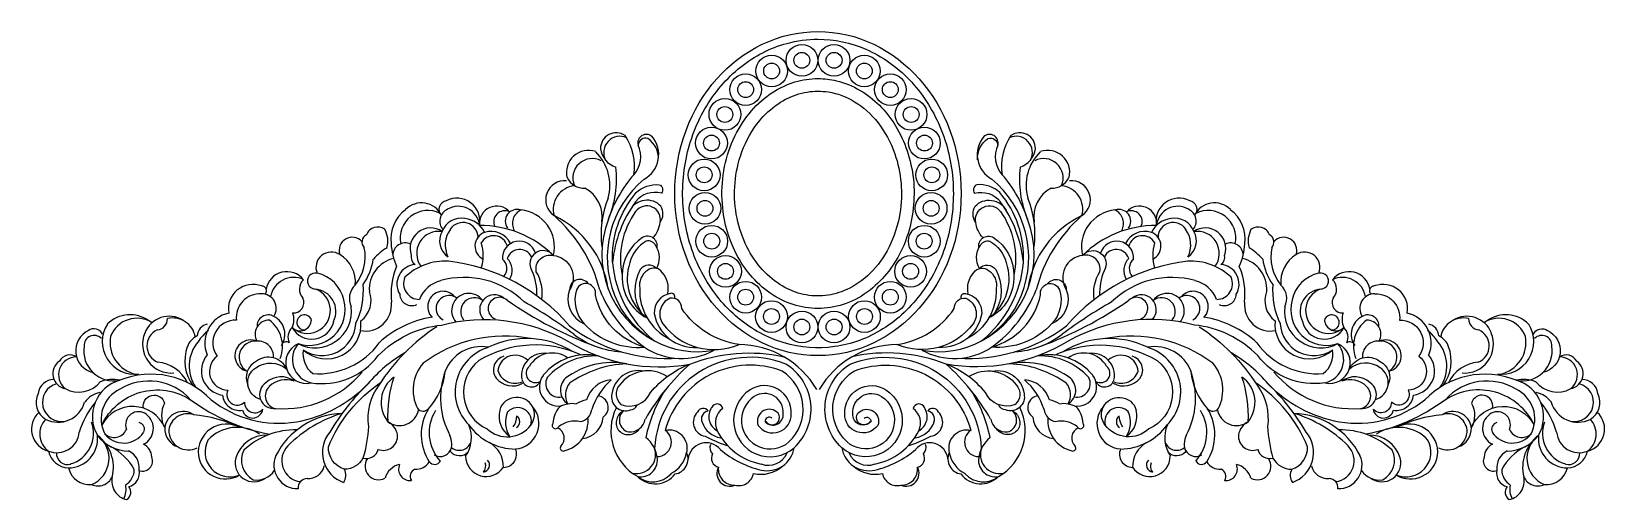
# Model space of a CAD drawing. Extents: x 30 to 1231, y 472 to 830.
import ezdxf

# ---------------------------------------------------------------- set-up
doc = ezdxf.new("R2010")
doc.units = 0
doc.header["$LTSCALE"] = 10
doc.header["$MEASUREMENT"] = 0
doc.layers.add('3', color=3, linetype='CONTINUOUS')
doc.layers.add('4', color=4, linetype='CONTINUOUS')

msp = doc.modelspace()

# ---------------------------------------------------------------- linework, layer by layer
at = {"layer": '3'}
for points in [[(508.6, 731.7, 0.270978), (500.7, 747.8, 0.506032), (493.2, 742.8)], [(752.4, 731.7, -0.270978), (760.3, 747.8, -0.506032), (767.9, 742.8)], [(473.6, 653.2, -0.189957), (491.7, 706.5, -0.209976), (509.3, 712.6, -0.489563), (511, 706, 0.304727), (491.2, 699.6, 0.304727)], [(787.4, 653.2, 0.189957), (769.4, 706.5, 0.209976), (751.8, 712.6, 0.489563), (750, 706, -0.304727), (769.8, 699.6, -0.304727)], [(510, 683.8, 0.298169), (510.6, 696.1, 0.512795), (487, 693)], [(751, 683.8, -0.298169), (750.4, 696.1, -0.512795), (774.1, 693)], [(504.5, 672, 0.164816), (510, 683.8, 0.806973), (491.3, 692.1, 0.210394), (481, 643.2)], [(756.5, 672, -0.164816), (751, 683.8, -0.806973), (769.8, 692.1, -0.210394), (780, 643.2)], [(507.6, 664.2, 0.65694), (496.6, 672.2, 0.257326), (481, 643.2, 0.29727), (500.1, 610.7)], [(753.4, 664.2, -0.65694), (764.4, 672.2, -0.257326), (780, 643.2, -0.29727), (761, 610.7)], [(428.5, 658.5, 0.943176), (412.1, 646.7, -0.09761), (415.7, 627.8)], [(507.3, 648.5, 0.277075), (506.7, 665.8, 0.364101), (499.2, 669.5, 0.195324), (486.9, 653, 0.329951), (500.1, 610.7)], [(753.7, 648.5, -0.277075), (754.3, 665.8, -0.364101), (761.8, 669.5, -0.195324), (774.1, 653, -0.329951), (761, 610.7)], [(832.5, 658.5, -0.943176), (848.9, 646.7, 0.09761), (845.4, 627.8)], [(419.6, 624.8, 0.179039), (415.4, 646, -0.549424), (428.5, 658.5, -0.555304), (440.9, 632.3)], [(507.3, 648.5, 0.490986), (494.8, 647.7, 0.269925), (495.4, 614.8, 0.269925)], [(515.8, 629.4, 0.239174), (511.6, 645.5, 0.441948), (500.3, 647.1, 0.297436), (494.4, 633.2, 0.293843), (516.9, 594.8)], [(745.2, 629.4, -0.239174), (749.5, 645.5, -0.441948), (760.7, 647.1, -0.297436), (766.6, 633.2, -0.293843), (744.1, 594.8)], [(753.7, 648.5, -0.490986), (766.2, 647.7, -0.269925), (765.6, 614.8, -0.269925)], [(841.4, 624.8, -0.179039), (845.7, 646, 0.549424), (832.5, 658.5, 0.555304), (820.1, 632.3)], [(455.2, 636.7, 0.744315), (440.9, 632.3, 0.400436), (452.1, 606.1, 0.400436)], [(805.9, 636.7, -0.744315), (820.1, 632.3, -0.400436), (808.9, 606.1, -0.400436)], [(205.5, 629.1, 0.468349), (186.5, 609, 0.62992), (171.7, 581.4, 0.714491), (179.9, 555.5, 0.834895), (192.7, 546.4, 0.710629), (206.7, 541.1, 0.710629)], [(520.9, 625.7, 0.692049), (517.8, 629.4, 0.375548), (505.5, 614.2, 0.385673), (538.4, 588.2)], [(740.2, 625.7, -0.692049), (743.2, 629.4, -0.375548), (755.5, 614.2, -0.385673), (722.6, 588.2)], [(1055.6, 629.1, -0.468349), (1074.5, 609, -0.62992), (1089.3, 581.4, -0.714491), (1081.1, 555.5, -0.834895), (1068.3, 546.4, -0.710629), (1054.3, 541.1, -0.710629)], [(339.5, 604, 0.106304), (295.2, 559.3, 0.196744), (287.3, 527.7, -0.057273), (283.1, 503.5, -0.270772), (268.9, 495, -0.334274), (256.7, 512.3, -0.145415), (296.6, 561.4)], [(921.5, 604, -0.106304), (965.8, 559.3, -0.196744), (973.7, 527.7, 0.057273), (977.9, 503.5, 0.270772), (992.2, 495, 0.334274), (1004.3, 512.3, 0.145415), (964.4, 561.4)], [(450, 582.3, 0.248022), (371.5, 578.1, 0.563276), (378, 525.9, 0.443628), (411.2, 528.7, 0.659477), (399.8, 549.8, 0.339438), (387.5, 540.2)], [(811, 582.3, -0.248022), (889.5, 578.1, -0.563276), (883.1, 525.9, -0.443628), (849.8, 528.7, -0.659477), (861.2, 549.8, -0.339438), (873.5, 540.2)], [(204.9, 548.4, -0.644872), (201.3, 572.7, -0.344597), (224.9, 571.6, 0.475934), (201.8, 577.7, 0.412307), (195.3, 559.4)], [(590.7, 531.5, 1.184654), (598.9, 539, 0.754092), (584.8, 528.6, 0.7484), (610, 537.5, 0.612525), (578.6, 555.7, 1.06957), (612.3, 511.5, 0.496736), (606, 575.4, 0.515736), (505.8, 511)], [(670.3, 531.5, -1.184654), (662.1, 539, -0.754092), (676.2, 528.6, -0.7484), (651, 537.5, -0.612525), (682.4, 555.7, -1.06957), (648.7, 511.5, -0.496736), (655.1, 575.4, -0.515736), (755.2, 511)], [(1056.1, 548.4, 0.644872), (1059.7, 572.7, 0.344597), (1036.2, 571.6, -0.475934), (1059.3, 577.7, -0.412307), (1065.7, 559.4)], [(497.5, 570.1, 0.434618), (473.2, 552.8, 0.599101), (487.3, 540.4, 0.27061), (492.4, 544, 0.27061)], [(515.4, 565.9, 0.397158), (479, 559.4, 0.414629), (480.1, 544.5, 0.39242), (502.7, 553.7, -0.129794), (532.6, 575.4)], [(595.2, 534.2, 0.666869), (590.2, 531.4, 0.718424), (604, 537.5, 0.620081), (581.9, 550.7, 1.066468), (608.3, 515.9, 0.491365), (603.2, 570, 0.448147), (513.9, 524.7, 0.448147)], [(665.8, 534.2, -0.666869), (670.8, 531.4, -0.718424), (657.1, 537.5, -0.620081), (679.1, 550.7, -1.066468), (652.7, 515.9, -0.491365), (657.8, 570, -0.448147), (747.1, 524.7, -0.448147)], [(745.7, 565.9, -0.397158), (782, 559.4, -0.414629), (781, 544.5, -0.39242), (758.3, 553.7, 0.129794), (728.4, 575.4)], [(763.5, 570.1, -0.434618), (787.8, 552.8, -0.599101), (773.7, 540.4, -0.27061), (768.6, 544, -0.27061)], [(115.5, 541.8, -0.985451), (131.6, 545.4, 0.255446), (131.7, 526.9, 0.632748), (83.7, 528.8, -0.453561), (151.5, 548.2, 0.113237), (211.9, 521.8, 0.113237)], [(1145.5, 541.8, 0.985451), (1129.5, 545.4, -0.255446), (1129.3, 526.9, -0.632748), (1177.4, 528.8, 0.453561), (1109.6, 548.2, -0.113237), (1049.1, 521.8, -0.113237)], [(482.2, 539.8, 0.444107), (477.9, 525.2, 0.504299), (494.1, 526, 0.671417)], [(778.8, 539.8, -0.444107), (783.1, 525.2, -0.504299), (766.9, 526, -0.671417)]]:
    msp.add_lwpolyline(points, format="xyb", dxfattribs=at)
for points in [[(498, 588.4, -0.280328), (460.6, 628.3, 0.893385), (446.2, 632.3, 0.272739), (452.1, 606.1, 0.230638)], [(763, 588.4, 0.280328), (800.4, 628.3, -0.893385), (814.8, 632.3, -0.272739), (808.9, 606.1, -0.230638)]]:
    msp.add_lwpolyline(points, format="xyb", close=True, dxfattribs=at)
for centre, radius in [((618.2, 807.7), 12.1), ((642.8, 807.7), 12.1), ((595.1, 799.5), 12.1), ((595.1, 799.5), 6.05), ((618.2, 807.7), 6.05), ((642.8, 807.7), 6.05), ((665.9, 799.5), 12.1), ((665.9, 799.5), 6.05), ((575.3, 785.3), 12.1), ((685.7, 785.3), 12.1), ((575.3, 785.3), 6.05), ((685.7, 785.3), 6.05), ((559.4, 766.3), 12.1), ((559.4, 766.3), 6.05), ((701.6, 766.3), 12.1), ((701.6, 766.3), 6.05), ((549.2, 744.4), 12.1), ((549.2, 744.4), 6.05), ((711.8, 744.4), 12.1), ((711.8, 744.4), 6.05), ((543.6, 720.1), 12.1), ((543.6, 720.1), 6.05), ((717.4, 720.1), 12.1), ((717.4, 720.1), 6.05), ((544.2, 694.5), 12.1), ((544.2, 694.5), 6.05), ((716.9, 694.5), 12.1), ((716.9, 694.5), 6.05), ((549.4, 669.4), 12.1), ((549.4, 669.4), 6.05), ((711.6, 669.4), 12.1), ((711.6, 669.4), 6.05), ((559.9, 646.3), 12.1), ((559.9, 646.3), 6.05), ((701.2, 646.3), 12.1), ((701.2, 646.3), 6.05), ((575.3, 626.6), 12.1), ((685.7, 626.6), 12.1), ((575.3, 626.6), 6.05), ((685.7, 626.6), 6.05), ((595, 611.8), 12.1), ((595, 611.8), 6.05), ((618.2, 603.8), 12.1), ((642.8, 603.8), 12.1), ((666, 611.8), 12.1), ((666, 611.8), 6.05), ((618.2, 603.8), 6.05), ((642.8, 603.8), 6.05)]:
    msp.add_circle(centre, radius, dxfattribs=at)
for centre, radius, start, end in [((479.3, 737.2), 12.4, 65.4619, 207.9496), ((449.3, 726.8), 41.1, 350.5846, 34.4975), ((811.7, 726.8), 41.1, 145.5025, 189.4154), ((781.8, 737.2), 12.4, 332.0504, 114.5381), ((435.6, 712.1), 36, 344.0989, 45.6207), ((825.4, 712.1), 36, 134.3793, 195.9011), ((458.2, 717.7), 14.9, 62.7247, 202.9756), ((397.8, 716.8), 78.9, 337.1089, 6.6813), ((863.2, 716.8), 78.9, 173.3187, 202.8911), ((802.8, 717.7), 14.9, 337.0244, 117.2753), ((446.5, 693.8), 18.1, 96.4238, 195.5847), ((440.7, 687.9), 25.1, 350.9479, 61.7685), ((547, 657), 77.4, 129.4165, 201.8759), ((564.8, 654.9), 99.4, 138.9968, 161.7059), ((714, 657), 77.4, 338.1241, 50.5835), ((696.2, 654.9), 99.4, 18.2941, 41.0032), ((820.3, 687.9), 25.1, 118.2315, 189.0521), ((814.6, 693.8), 18.1, 344.4153, 83.5762), ((541.7, 674.3), 76.8, 158.6295, 186.944), ((567.7, 644), 94.5, 143.969, 174.3736), ((693.3, 644), 94.5, 5.6264, 36.031), ((719.3, 674.3), 76.8, 353.056, 21.3705), ((332.6, 671.8), 21.1, 63.3482, 191.9994), ((351.7, 684.7), 9.96, 114.2405, 221.0584), ((358, 671.7), 15.3, 78.7906, 160.6493), ((355.9, 679.8), 16.3, 5.9303, 120.606), ((359, 668), 18.8, 25.6152, 83.817), ((391.3, 684.3), 8.33, 63.0087, 207.3226), ((400.7, 684.7), 8.96, 71.6317, 216.3743), ((408.5, 683), 11.3, 116.0638, 208.419), ((400.9, 665), 28.4, 346.7456, 84.5889), ((397.3, 622.3), 73.8, 8.3771, 64.559), ((540, 659.4), 74.5, 158.964, 242.4735), ((721, 659.4), 74.5, 297.5265, 21.036), ((863.7, 622.3), 73.8, 115.441, 171.6229), ((860.1, 665), 28.4, 95.4111, 193.2544), ((860.3, 684.7), 8.96, 323.6257, 108.3683), ((852.5, 683), 11.3, 331.581, 63.9362), ((869.7, 684.3), 8.33, 332.6774, 116.9913), ((902.1, 668), 18.8, 96.183, 154.3848), ((905.2, 679.8), 16.3, 59.394, 174.0697), ((903, 671.7), 15.3, 19.3507, 101.2094), ((909.3, 684.7), 9.96, 318.9416, 65.7595), ((928.4, 671.8), 21.1, 348.0006, 116.6518), ((288.6, 668.7), 6.27, 116.406, 223.843), ((334.7, 663.9), 15.6, 55.3575, 199.2852), ((340.9, 660.1), 16.8, 80.9065, 216.7235), ((356.2, 669.5), 14.6, 150.1392, 235.3345), ((366.2, 666.5), 20.3, 143.5958, 206.3092), ((359.4, 672.1), 11.6, 1.801, 145.8785), ((379.7, 665.7), 11.1, 110.2579, 243.3095), ((372.8, 602.5), 78.9, 45.1566, 90.5554), ((382.9, 662.8), 10.8, 15.1202, 150.9479), ((380.9, 660.6), 16.3, 25.1426, 107.974), ((888.2, 602.5), 78.9, 89.4446, 134.8434), ((880.1, 660.6), 16.3, 72.026, 154.8574), ((878.2, 662.8), 10.8, 29.0521, 164.8798), ((881.3, 665.7), 11.1, 296.6905, 69.7421), ((901.7, 672.1), 11.6, 34.1215, 178.199), ((894.8, 666.5), 20.3, 333.6908, 36.4042), ((904.8, 669.5), 14.6, 304.6655, 29.8608), ((926.3, 663.9), 15.6, 340.7148, 124.6425), ((920.1, 660.1), 16.8, 323.2765, 99.0935), ((972.4, 668.7), 6.27, 316.157, 63.594), ((250.3, 657.5), 34.5, 321.1362, 11.5832), ((327.5, 622.5), 49.3, 121.8917, 137.6624), ((315.4, 658.6), 9.52, 64.6856, 179.8801), ((342.3, 658.4), 32.6, 342.8328, 17.1672), ((402.4, 656.5), 12.9, 17.3165, 183.6846), ((402.8, 653), 10.1, 26.62, 161.0005), ((858.6, 656.5), 12.9, 356.3154, 162.6835), ((858.2, 653), 10.1, 18.9995, 153.38), ((918.7, 658.4), 32.6, 162.8328, 197.1672), ((945.6, 658.6), 9.52, 0.1199, 115.3144), ((933.6, 622.5), 49.3, 42.3376, 58.1083), ((1010.8, 657.5), 34.5, 168.4168, 218.8638), ((252.6, 638.1), 24.7, 354.5814, 58.5951), ((247.2, 661.9), 44.2, 324.4416, 351.9156), ((311.8, 632.8), 23.9, 102.5868, 184.1802), ((324, 636.6), 15, 94.1641, 211.3565), ((346.1, 609.2), 45, 87.2388, 133.5889), ((326.6, 657.2), 6.76, 167.146, 236.8133), ((330.5, 509.6), 145.7, 40.7716, 82.9642), ((383.6, 648.5), 9.34, 318.6836, 50.2887), ((383.8, 647), 13.2, 328.7841, 44.393), ((559, 660.3), 85.7, 184.7418, 231.4279), ((702, 660.3), 85.7, 308.5721, 355.2582), ((930.6, 509.6), 145.7, 97.0358, 139.2284), ((877.2, 647), 13.2, 135.607, 211.2159), ((877.5, 648.5), 9.34, 129.7113, 221.3164), ((914.9, 609.2), 45, 46.4111, 92.7612), ((934.4, 657.2), 6.76, 303.1867, 12.854), ((937, 636.6), 15, 328.6435, 85.8359), ((949.3, 632.8), 23.9, 355.8198, 77.4132), ((1013.8, 661.9), 44.2, 188.0844, 215.5584), ((1008.5, 638.1), 24.7, 121.4049, 185.4186), ((230.1, 623.9), 17.8, 64.6059, 170.173), ((244.4, 632.7), 9.87, 132.7913, 223.7043), ((242.5, 618.9), 26.6, 12.2309, 77.827), ((326.1, 636.9), 12, 155.908, 270.5022), ((348.2, 616.2), 23.7, 104.1423, 158.4957), ((360.3, 575.9), 65.8, 45.6714, 105.7343), ((900.7, 575.9), 65.8, 74.2657, 134.3286), ((912.8, 616.2), 23.7, 21.5043, 75.8577), ((935, 636.9), 12, 269.4978, 24.092), ((1018.5, 618.9), 26.6, 102.173, 167.7691), ((1031, 623.9), 17.8, 9.827, 115.3941), ((1016.6, 632.7), 9.87, 316.2957, 47.2087), ((205.9, 618.1), 11, 325.9959, 92.0859), ((205.7, 631.4), 3.72, 316.4354, 88.0523), ((230.1, 622.4), 7.88, 264.9008, 25.6546), ((242.2, 617), 27.3, 251.7397, 16.0244), ((245.3, 615.7), 17.1, 333.6228, 86.5647), ((287, 625.5), 14.3, 133.6304, 205.4739), ((228.9, 631), 54.5, 333.1252, 5.5141), ((269.7, 624.1), 19.6, 307.0651, 20.7223), ((320.3, 629.3), 9.18, 183.2371, 294.8865), ((344.2, 619.4), 11.7, 39.2337, 224.5805), ((348.8, 618), 9.85, 51.9926, 243.0481), ((363.9, 616.4), 13.1, 35.2301, 221.7218), ((368.1, 615.8), 10.4, 51.6167, 218.5389), ((383.5, 617.1), 11.3, 50.9444, 221.6319), ((387.3, 617.9), 8.61, 47.5271, 247.4779), ((722.7, 652.7), 67.8, 259.0487, 338.7551), ((873.7, 617.9), 8.61, 292.5221, 132.4729), ((877.5, 617.1), 11.3, 318.3681, 129.0556), ((897.1, 616.4), 13.1, 318.2782, 144.7699), ((892.9, 615.8), 10.4, 321.4611, 128.3833), ((912.2, 618), 9.85, 296.9519, 128.0074), ((916.8, 619.4), 11.7, 315.4195, 140.7663), ((940.7, 629.3), 9.18, 245.1135, 356.7629), ((991.3, 624.1), 19.6, 159.2777, 232.9349), ((1032.1, 631), 54.5, 174.4859, 206.8748), ((974.1, 625.5), 14.3, 334.5261, 46.3696), ((1018.8, 617), 27.3, 163.9756, 288.2603), ((1015.7, 615.7), 17.1, 93.4353, 206.3772), ((1030.9, 622.4), 7.88, 154.3454, 275.0992), ((1055.2, 618.1), 11, 87.9141, 214.0041), ((1055.3, 631.4), 3.72, 91.9477, 223.5646), ((210.8, 604.5), 8.54, 59.9907, 185.1614), ((215.9, 609.5), 14.5, 334.9229, 20.6674), ((238.4, 607.3), 5.78, 21.5699, 270.1197), ((246.5, 615.7), 27.8, 242.4146, 7.5295), ((561, 863.5), 292.2, 234.956, 250.0206), ((235.4, 320.7), 347.2, 53.0681, 60.5216), ((700.1, 863.5), 292.2, 289.9794, 305.044), ((1025.6, 320.7), 347.2, 119.4784, 126.9319), ((1014.5, 615.7), 27.8, 172.4705, 297.5854), ((1022.7, 607.3), 5.78, 269.8803, 158.4301), ((1045.1, 609.5), 14.5, 159.3326, 205.0771), ((1050.3, 604.5), 8.54, 354.8386, 120.0093), ((109.2, 592.7), 25.1, 147.8521, 276.1), ((110.5, 589.1), 21.4, 57.1664, 159.7128), ((131.5, 589.3), 13.4, 114.1369, 247.7746), ((125.4, 610), 8.43, 274.0836, 1.5836), ((211.5, 598.3), 10.8, 88.8832, 209.8504), ((196.7, 589), 25, 338.4052, 53.0891), ((208.4, 598.3), 15.1, 325.1742, 63.891), ((235.8, 596), 10, 133.0348, 205.9615), ((235.1, 609.5), 8.66, 225.3895, 359.3299), ((244, 611.6), 17.1, 208.8562, 348.265), ((255.4, 605.6), 26.2, 226.9729, 6.3063), ((251.9, 607.7), 25.7, 235.9111, 356.8911), ((347.8, 535), 77.2, 98.9105, 132.7162), ((516, 705.4), 125.7, 233.2448, 273.7171), ((745.1, 705.4), 125.7, 266.2829, 306.7552), ((913.2, 535), 77.2, 47.2838, 81.0895), ((1005.6, 605.6), 26.2, 173.6937, 313.0271), ((1009.1, 607.7), 25.7, 183.1089, 304.0889), ((1017.1, 611.6), 17.1, 191.735, 331.1438), ((1025.9, 609.5), 8.66, 180.6701, 314.6105), ((1025.2, 596), 10, 334.0385, 46.9652), ((1052.7, 598.3), 15.1, 116.109, 214.8258), ((1064.3, 589), 25, 126.9109, 201.5948), ((1049.5, 598.3), 10.8, 330.1496, 91.1168), ((1135.7, 610), 8.43, 178.4164, 265.9164), ((1129.6, 589.3), 13.4, 292.2254, 65.8631), ((1150.5, 589.1), 21.4, 20.2872, 122.8336), ((1151.9, 592.7), 25.1, 263.9, 32.1479), ((92.9, 585.6), 23, 171.107, 281.246), ((77.8, 589.8), 7.6, 42.3926, 184.8236), ((114.9, 592), 24.9, 169.3514, 257.9605), ((136.8, 590.6), 22, 157.2127, 275.0812), ((179.3, 577.9), 32.2, 160.3008, 215.7732), ((162.2, 584.3), 13.9, 114.5821, 161.3859), ((197.4, 581.8), 12.1, 66.6493, 257.6838), ((200.8, 580.7), 12.3, 83.6785, 240.6547), ((203.1, 581.3), 11.7, 354.4872, 94.6831), ((224.5, 588.6), 3.87, 52.3497, 162.9639), ((239.9, 576.5), 15.8, 113.3854, 282.7698), ((247.5, 579), 18.3, 138.9799, 257.1753), ((249.1, 625.5), 57.5, 265.6241, 323.8821), ((391.1, 493.9), 103, 78.8029, 127.0247), ((373.3, 559.3), 29.5, 79.4035, 158.8929), ((408, 527.7), 67.3, 58.8645, 115.7861), ((483.4, 649.6), 64.7, 232.5059, 267.1843), ((853, 527.7), 67.3, 64.2139, 121.1355), ((869.9, 493.9), 103, 52.9753, 101.1971), ((887.8, 559.3), 29.5, 21.1071, 100.5965), ((1012, 625.5), 57.5, 216.1179, 274.3759), ((1021.1, 576.5), 15.8, 257.2302, 66.6146), ((1036.5, 588.6), 3.87, 17.0361, 127.6503), ((1057.9, 581.3), 11.7, 85.3169, 185.5128), ((1063.7, 581.8), 12.1, 282.3162, 113.3507), ((1060.2, 580.7), 12.3, 299.3453, 96.3215), ((1098.8, 584.3), 13.9, 18.6141, 65.4179), ((1081.7, 577.9), 32.2, 324.2268, 19.6992), ((1124.2, 590.6), 22, 264.9188, 22.7873), ((1146.1, 592), 24.9, 282.0395, 10.6486), ((1168.1, 585.6), 23, 258.754, 8.893), ((1183.2, 589.8), 7.6, 355.1764, 137.6074), ((64.3, 567.3), 13.6, 89.4941, 231.2847), ((124.1, 549), 27.9, 25.9542, 85.416), ((256, 583.2), 18.7, 169.992, 232.943), ((389.2, 554.1), 35.7, 107.0986, 224.8016), ((393.5, 571), 10.8, 104.7152, 215.2814), ((399.3, 569.1), 13.2, 116.1165, 175.8368), ((399.4, 567.9), 14.3, 48.029, 114.469), ((421.1, 566.8), 16.9, 81.7784, 190.1958), ((427.7, 563.6), 20.3, 54.0616, 149.8211), ((454.1, 539.1), 43.5, 78.5443, 140.2929), ((460.8, 532), 49.7, 87.7549, 138.2933), ((473.6, 516.7), 59.9, 79.581, 126.8251), ((787.4, 516.7), 59.9, 53.1749, 100.419), ((806.9, 539.1), 43.5, 39.7071, 101.4557), ((800.2, 532), 49.7, 41.7067, 92.2451), ((833.3, 563.6), 20.3, 30.1789, 125.9384), ((839.9, 566.8), 16.9, 349.8042, 98.2216), ((861.6, 567.9), 14.3, 65.531, 131.971), ((861.7, 569.1), 13.2, 4.1632, 63.8835), ((867.6, 571), 10.8, 324.7186, 75.2848), ((871.8, 554.1), 35.7, 315.1984, 72.9014), ((1005, 583.2), 18.7, 307.057, 10.008), ((1136.9, 549), 27.9, 94.584, 154.0458), ((1196.7, 567.3), 13.6, 308.7153, 90.5059), ((220.7, 548.6), 17.1, 54.4296, 132.1674), ((320.6, 546.2), 23.7, 125.3501, 218.8678), ((392.7, 536.2), 90.8, 161.1325, 183.0854), ((352.8, 555.6), 31.4, 139.1836, 206.4035), ((298, 574), 48, 317.024, 355.1428), ((402.4, 549.5), 60.1, 160.1421, 208.3392), ((397.3, 574.8), 16.1, 218.5664, 299.108), ((399.1, 574.4), 13.6, 198.5641, 294.1375), ((414.8, 568.4), 7.14, 130.087, 300.5812), ((432.6, 558.1), 14.8, 143.9376, 276.9703), ((432.9, 560.4), 10.3, 152.8791, 281.0542), ((446.2, 555.5), 12.4, 132.7463, 237.5974), ((487.6, 494.9), 80.8, 92.2362, 125.4258), ((647.8, 447.7), 172, 132.0333, 150.1022), ((613.2, 447.7), 172, 29.8978, 47.9667), ((773.4, 494.9), 80.8, 54.5742, 87.7638), ((814.9, 555.5), 12.4, 302.4026, 47.2537), ((828.1, 560.4), 10.3, 258.9458, 27.1209), ((828.4, 558.1), 14.8, 263.0297, 36.0624), ((846.3, 568.4), 7.14, 239.4188, 49.913), ((863.8, 574.8), 16.1, 240.892, 321.4336), ((862, 574.4), 13.6, 245.8625, 341.4359), ((858.7, 549.5), 60.1, 331.6608, 19.8579), ((963.1, 574), 48, 184.8572, 222.976), ((908.2, 555.6), 31.4, 333.5965, 40.8164), ((868.3, 536.2), 90.8, 356.9146, 18.8675), ((940.5, 546.2), 23.7, 321.1322, 54.6499), ((1040.4, 548.6), 17.1, 47.8326, 125.5704), ((53.1, 546.2), 14.7, 105.2468, 281.2368), ((66.1, 575.1), 21.1, 240.9015, 321.696), ((86.7, 534.1), 20.2, 102.8412, 142.5766), ((91.7, 539), 24.7, 76.7159, 111.6732), ((108.3, 533.6), 25.1, 115.8252, 207.2701), ((119.6, 519.8), 42.7, 41.669, 121.3701), ((215, 552.2), 10.8, 122.9569, 277.3338), ((218.4, 551.1), 9.89, 133.2516, 258.355), ((224.5, 544.7), 18.8, 71.1151, 133.3904), ((402.8, 439.2), 167.6, 133.7732, 149.8561), ((411.7, 565.4), 7.42, 192.8537, 334.3087), ((451.9, 551.9), 14.2, 141.6146, 209.0601), ((474.5, 541.9), 21.6, 94.9102, 163.3209), ((505.7, 525.5), 50.2, 131.1017, 162.4882), ((602.4, 498.4), 105.4, 147.0291, 168.5722), ((658.6, 498.4), 105.4, 11.4278, 32.9709), ((786.5, 541.9), 21.6, 16.6791, 85.0898), ((755.3, 525.5), 50.2, 17.5118, 48.8983), ((809.1, 551.9), 14.2, 330.9399, 38.3854), ((849.3, 565.4), 7.42, 205.6913, 347.1463), ((858.3, 439.2), 167.6, 30.1439, 46.2268), ((1036.5, 544.7), 18.8, 46.6096, 108.8849), ((1046, 552.2), 10.8, 262.6662, 57.0431), ((1042.6, 551.1), 9.89, 281.645, 46.7484), ((1141.4, 519.8), 42.7, 58.6299, 138.331), ((1169.3, 539), 24.7, 68.3268, 103.2841), ((1152.7, 533.6), 25.1, 332.7299, 64.1748), ((1195, 575.1), 21.1, 218.304, 299.0985), ((1174.4, 534.1), 20.2, 37.4234, 77.1588), ((1207.9, 546.2), 14.7, 258.7632, 74.7532), ((50.3, 552.1), 21.1, 243.6302, 344.2517), ((131.3, 503.6), 67.7, 141.056, 163.0936), ((310.9, 543.3), 14.9, 233.4576, 350.0209), ((329.1, 544.8), 5.36, 216.3275, 318.6984), ((365.7, 521.5), 38.1, 148.8082, 212.9724), ((401.2, 531.7), 10.5, 343.4989, 136.4483), ((442.7, 526.1), 19.1, 80.1373, 119.4082), ((459.4, 522.1), 26.5, 102.076, 120.386), ((447.1, 542.1), 10.8, 280.622, 352.1144), ((461.5, 542.3), 8.9, 304.4426, 83.6174), ((542.8, 536.8), 4.73, 36.0479, 154.8218), ((559.4, 535.3), 12.3, 145.4893, 241.434), ((553.5, 540.5), 4.48, 12.6211, 157.0004), ((565.2, 530.6), 13.1, 124.2762, 207.624), ((707.6, 540.5), 4.48, 22.9996, 167.3789), ((695.8, 530.6), 13.1, 332.376, 55.7238), ((701.6, 535.3), 12.3, 298.566, 34.5107), ((718.2, 536.8), 4.73, 25.1782, 143.9521), ((799.5, 542.3), 8.9, 96.3826, 235.5574), ((813.9, 542.1), 10.8, 187.8856, 259.378), ((801.6, 522.1), 26.5, 59.614, 77.924), ((818.3, 526.1), 19.1, 60.5918, 99.8627), ((859.9, 531.7), 10.5, 43.5517, 196.5011), ((895.4, 521.5), 38.1, 327.0276, 31.1918), ((932, 544.8), 5.36, 221.3016, 323.6725), ((950.1, 543.3), 14.9, 189.9791, 306.5424), ((1129.7, 503.6), 67.7, 16.9064, 38.944), ((1210.7, 552.1), 21.1, 195.7483, 296.3698), ((52.4, 521.9), 16.1, 135.5241, 234.1737), ((52.7, 522.7), 24.7, 286.891, 19.9325), ((111.8, 529.1), 9.93, 52.0939, 200.9083), ((111.2, 525.7), 5.08, 331.4519, 78.1426), ((145.9, 524.9), 14.3, 56.1112, 172.0205), ((149.3, 522.8), 14.7, 72.3501, 170.9007), ((144.1, 432.4), 104.8, 64.5716, 84.6753), ((179, 507.9), 21.7, 62.3133, 185.9121), ((269.2, 478.9), 58.9, 92.0321, 153.1654), ((296.6, 441.7), 100.5, 107.0509, 134.765), ((295.6, 518.9), 14.1, 10.1918, 62.6324), ((365.4, 523), 31.8, 148.0267, 222.9391), ((341.1, 519.1), 24.8, 325.1608, 23.4066), ((400.1, 555.4), 44.9, 216.1028, 269.2798), ((406.2, 535.7), 19.2, 166.5238, 235.2216), ((411.7, 531), 19.8, 156.2978, 213.9106), ((384.9, 536.4), 15.8, 325.2746, 357.8208), ((397.3, 531.5), 5.51, 304.2182, 50.5715), ((444.7, 512.8), 19.1, 76.7697, 129.8534), ((488.2, 532.6), 9.38, 129.9461, 255.163), ((486.7, 535.6), 12.1, 265.6366, 349.4445), ((546.2, 531), 10.9, 134.5732, 260.1678), ((547.6, 533.5), 6.14, 99.4353, 203.2951), ((558.9, 536.7), 17.8, 198.4805, 261.6614), ((702.2, 536.7), 17.8, 278.3386, 341.5195), ((713.4, 533.5), 6.14, 336.7049, 80.5647), ((714.8, 531), 10.9, 279.8322, 45.4268), ((774.3, 535.6), 12.1, 190.5555, 274.3634), ((772.8, 532.6), 9.38, 284.837, 50.0539), ((816.3, 512.8), 19.1, 50.1466, 103.2303), ((863.8, 531.5), 5.51, 129.4285, 235.7818), ((876.1, 536.4), 15.8, 182.1792, 214.7254), ((860.9, 555.4), 44.9, 270.7202, 323.8972), ((854.8, 535.7), 19.2, 304.7784, 13.4762), ((849.3, 531), 19.8, 326.0894, 23.7022), ((920, 519.1), 24.8, 156.5934, 214.8392), ((895.6, 523), 31.8, 317.0609, 31.9733), ((965.4, 518.9), 14.1, 117.3676, 169.8082), ((991.8, 478.9), 58.9, 26.8346, 87.9679), ((964.4, 441.7), 100.5, 45.235, 72.9491), ((1116.9, 432.4), 104.8, 95.3247, 115.4284), ((1082, 507.9), 21.7, 354.0879, 117.6867), ((1115.2, 524.9), 14.3, 7.9795, 123.8888), ((1111.7, 522.8), 14.7, 9.0993, 107.6499), ((1149.2, 529.1), 9.93, 339.0917, 127.9061), ((1149.9, 525.7), 5.08, 101.8574, 208.5481), ((1208.3, 522.7), 24.7, 160.0675, 253.109), ((1208.6, 521.9), 16.1, 305.8263, 44.4759), ((49.4, 524.9), 17.2, 248.2071, 354.844), ((58.1, 518.5), 22.4, 270.4945, 6.3466), ((67.4, 503.4), 21.8, 293.1344, 53.7651), ((61.8, 496.4), 30.8, 346.304, 52.9119), ((93, 529.8), 10.4, 227.7035, 335.6523), ((100.4, 533.5), 18.4, 218.4385, 325.9623), ((150, 525), 15.2, 179.7649, 295.7874), ((181.6, 508.3), 19.1, 151.8625, 292.4724), ((187.2, 496.5), 30.6, 56.3149, 137.1788), ((209.2, 497), 24.1, 87.9939, 163.5549), ((231, 468.6), 56.5, 88.2569, 133.4228), ((298.7, 520.3), 10.8, 248.2137, 5.4704), ((335.9, 514.4), 15, 337.4415, 25.7949), ((356.6, 519), 9.45, 230.9062, 345.1458), ((485, 501.1), 23, 5.0484, 52.0465), ((507.6, 515.7), 11, 270.7493, 54.8655), ((516.9, 511.2), 13.8, 345.3095, 102.5463), ((589.8, 605.7), 96.8, 241.975, 252.6375), ((596, 545.6), 47.4, 206.4486, 259.2379), ((665, 545.6), 47.4, 280.7621, 333.5514), ((671.2, 605.7), 96.8, 287.3625, 298.025), ((744.1, 511.2), 13.8, 77.4537, 194.6905), ((753.4, 515.7), 11, 125.1345, 269.2507), ((776.1, 501.1), 23, 127.9535, 174.9516), ((904.4, 519), 9.45, 194.8542, 309.0938), ((925.1, 514.4), 15, 154.2051, 202.5585), ((962.3, 520.3), 10.8, 174.5296, 291.7863), ((1030, 468.6), 56.5, 46.5772, 91.7431), ((1051.8, 497), 24.1, 16.4451, 92.0061), ((1073.8, 496.5), 30.6, 42.8212, 123.6851), ((1079.4, 508.3), 19.1, 247.5276, 28.1375), ((1111, 525), 15.2, 244.2126, 0.2351), ((1160.6, 533.5), 18.4, 214.0377, 321.5615), ((1168, 529.8), 10.4, 204.3477, 312.2965), ((1199.3, 496.4), 30.8, 127.0881, 193.696), ((1193.6, 503.4), 21.8, 126.2349, 246.8656), ((1202.9, 518.5), 22.4, 173.6534, 269.5055), ((1211.6, 524.9), 17.2, 185.156, 291.7929), ((57.5, 507.1), 8.48, 176.3204, 286.8736), ((69.7, 472.9), 44.6, 29.5374, 61.7002), ((207.3, 502), 17, 153.211, 241.9204), ((237.2, 501.6), 16.1, 134.9808, 263.0859), ((285.6, 512.5), 9.34, 254.447, 346.6608), ((369.4, 497.2), 20.9, 358.0345, 61.1416), ((492, 506.2), 14.5, 257.4376, 24.2384), ((508.1, 511.8), 22.5, 296.821, 349.6285), ((554.3, 511.5), 6.3, 156.9686, 227.0074), ((603.5, 565.6), 73, 229.2973, 257.0548), ((592.6, 513.6), 15.5, 249.5569, 337.069), ((668.5, 513.6), 15.5, 202.931, 290.4431), ((657.5, 565.6), 73, 282.9452, 310.7027), ((706.7, 511.5), 6.3, 312.9926, 23.0314), ((752.9, 511.8), 22.5, 190.3715, 243.179), ((769, 506.2), 14.5, 155.7616, 282.5624), ((891.6, 497.2), 20.9, 118.8584, 181.9655), ((975.4, 512.5), 9.34, 193.3392, 285.553), ((1023.8, 501.6), 16.1, 276.9141, 45.0192), ((1053.7, 502), 17, 298.0796, 26.789), ((1191.3, 472.9), 44.6, 118.2998, 150.4626), ((1203.6, 507.1), 8.48, 253.1264, 3.6796), ((94.3, 495), 14.2, 302.4005, 359.7773), ((202.1, 502.7), 15.9, 260.0415, 326.8123), ((374.2, 498.3), 5.52, 278.6356, 42.9704), ((370, 497.4), 6.84, 318.2237, 22.8327), ((495, 502.2), 13, 260.3075, 4.0494), ((766, 502.2), 13, 175.9506, 279.6925), ((886.8, 498.3), 5.52, 137.0296, 261.3644), ((891.1, 497.4), 6.84, 157.1673, 221.7763), ((1058.9, 502.7), 15.9, 213.1877, 279.9585), ((1166.7, 495), 14.2, 180.2227, 237.5995), ((87.5, 479.7), 14.8, 331.03, 12.8792), ((504.4, 503.9), 18.5, 231.3707, 318.6263), ((756.7, 503.9), 18.5, 221.3737, 308.6293), ((1173.5, 479.7), 14.8, 167.1208, 208.97)]:
    msp.add_arc(centre, radius, start, end, dxfattribs=at)
for points, knots in [([(630.5, 823.8), (622.5, 823.8), (614.5, 822.7), (594.1, 817.2), (582.1, 811), (560.7, 794), (551.4, 783.1), (537, 758.2), (531.9, 744.1), (526.6, 714.7), (526.5, 699.5), (531.2, 670), (536, 655.8), (550, 630.5), (559, 619.4), (580.1, 601.8), (592.1, 595.4), (617.2, 587.9), (630.3, 587), (656.1, 590.6), (668.6, 595.2), (691.5, 609.4), (701.7, 619.1), (718.4, 642.1), (724.9, 655.4), (732.9, 683.9), (734.5, 699.1), (732.7, 729), (729.3, 743.7), (717.8, 770.6), (709.9, 782.8), (690.6, 802.9), (679.3, 810.8), (655.4, 821.2), (643, 823.8), (630.5, 823.8)], [0, 0, 0, 0, 0.233544, 0.233544, 0.612542, 0.612542, 0.99154, 0.99154, 1.370538, 1.370538, 1.749536, 1.749536, 2.128534, 2.128534, 2.507532, 2.507532, 2.88653, 2.88653, 3.265528, 3.265528, 3.644526, 3.644526, 4.023524, 4.023524, 4.402522, 4.402522, 4.78152, 4.78152, 5.160518, 5.160518, 5.539516, 5.539516, 5.918514, 5.918514, 6.283185, 6.283185, 6.283185, 6.283185]), ([(630.5, 784.1), (625, 784.1), (619.4, 783.2), (608.5, 779.5), (603, 776.7), (592.8, 769.1), (587.9, 764.3), (578.5, 751.7), (574.2, 743.4), (568.8, 726.9), (567.4, 719), (566.5, 702.9), (567.1, 694.8), (570.3, 679.3), (572.8, 671.9), (579.5, 658.5), (583.6, 652.5), (592.9, 642.4), (598, 638.3), (608.5, 632.1), (614, 629.9), (625, 627.5), (630.6, 627.2), (641.7, 628.4), (647.2, 630), (658.8, 635.3), (664.9, 639.5), (676, 650.5), (680.9, 657.2), (688.7, 672.8), (691.5, 681.5), (694.2, 698.2), (694.6, 706.1), (693.2, 721.5), (691.6, 729.1), (686.1, 745.1), (681.6, 753.2), (671.1, 766.7), (664.9, 772.1), (652.1, 780), (645.4, 782.4), (635.9, 783.9), (633.2, 784.1), (630.5, 784.1)], [0, 0, 0, 0, 0.288954, 0.288954, 0.577909, 0.577909, 0.866863, 0.866863, 1.220954, 1.220954, 1.509226, 1.509226, 1.797498, 1.797498, 2.08577, 2.08577, 2.374041, 2.374041, 2.662313, 2.662313, 2.950585, 2.950585, 3.238856, 3.238856, 3.527128, 3.527128, 3.861137, 3.861137, 4.195145, 4.195145, 4.529154, 4.529154, 4.807768, 4.807768, 5.086382, 5.086382, 5.438524, 5.438524, 5.790666, 5.790666, 6.142807, 6.142807, 6.283185, 6.283185, 6.283185, 6.283185])]:
    msp.add_open_spline(points, degree=3, knots=knots, dxfattribs=at)
at = {"layer": '4'}
for points in [[(526.5, 618, 0.473738), (517.6, 625.8, 0.477869), (512.1, 606.2, 0.346586), (570.2, 590.4, -0.215019)], [(734.5, 618, -0.473738), (743.5, 625.8, -0.477869), (748.9, 606.2, -0.346586), (690.8, 590.4, 0.215019)]]:
    msp.add_lwpolyline(points, format="xyb", close=True, dxfattribs=at)
for points in [[(84.2, 598.2, 0.486221), (73.5, 601.1, 0.710151), (77, 569, 0.710151)], [(243.4, 561.1, 0.274842), (294.8, 581.9, -0.175995), (343.1, 605.3, -0.19431), (439.5, 593, 0.184397), (532.6, 575.4, -0.148626), (604.4, 581.1)], [(1017.6, 561.1, -0.274842), (966.2, 581.9, 0.175995), (917.9, 605.3, 0.19431), (821.5, 593, -0.184397), (728.4, 575.4, 0.148626), (656.6, 581.1)], [(1176.8, 598.2, -0.486221), (1187.5, 601.1, -0.710151), (1184, 569, -0.710151)]]:
    msp.add_lwpolyline(points, format="xyb", dxfattribs=at)
for centre, radius, start, end in [((476.3, 740.5), 11.8, 54.383, 181.926), ((499.5, 744.5), 6.57, 48.6021, 195.3566), ((487.5, 735.6), 21.4, 298.783, 40.381), ((773.5, 735.6), 21.4, 139.619, 241.217), ((761.5, 744.5), 6.57, 344.6434, 131.3979), ((784.7, 740.5), 11.8, 358.074, 125.617), ((455.2, 722), 16.8, 70.5304, 193.5103), ((481.6, 742.4), 17.3, 187.5636, 251.5276), ((474.8, 733.9), 20.4, 317.4369, 25.8147), ((786.2, 733.9), 20.4, 154.1853, 222.5631), ((779.4, 742.4), 17.3, 288.4724, 352.4364), ((805.9, 722), 16.8, 346.4897, 109.4696), ((437.1, 701.1), 14.5, 84.5708, 236.3193), ((451.5, 723.8), 13.8, 204.1132, 274.5383), ((809.5, 723.8), 13.8, 265.4617, 335.8868), ((824, 701.1), 14.5, 303.6807, 95.4292), ((327.8, 681.9), 16.8, 25.3918, 136.2504), ((347.8, 693.7), 6.69, 99.3654, 223.8983), ((354.8, 684.7), 17.6, 349.3304, 117.383), ((906.2, 684.7), 17.6, 62.617, 190.6696), ((913.2, 693.7), 6.69, 316.1017, 80.6346), ((933.2, 681.9), 16.8, 43.7496, 154.6082), ((332.3, 670.9), 28, 126.3788, 187.182), ((385.2, 683), 13.2, 41.0653, 186.8294), ((355.8, 604.8), 111.5, 14.2405, 48.9766), ((905.2, 604.8), 111.5, 131.0234, 165.7595), ((875.9, 683), 13.2, 353.1706, 138.9347), ((928.7, 670.9), 28, 352.818, 53.6212), ((294.5, 670.9), 9.37, 56.4537, 158.2212), ((283.4, 669.5), 18.7, 344.2302, 29.6062), ((977.6, 669.5), 18.7, 150.3938, 195.7698), ((966.5, 670.9), 9.37, 21.7788, 123.5463), ((259, 649.3), 11.8, 56.9213, 202.0671), ((274.9, 662.4), 10, 42.4573, 198.4542), ((356.4, 671.1), 52, 184.0022, 203.7621), ((904.6, 671.1), 52, 336.2379, 355.9978), ((986.1, 662.4), 10, 341.5458, 137.5427), ((1002, 649.3), 11.8, 337.9329, 123.0787), ((356.8, 629.3), 52.3, 156.5919, 187.1316), ((904.2, 629.3), 52.3, 352.8684, 23.4081), ((225, 630), 16.1, 37.9687, 169.9564), ((246.8, 638.9), 6.14, 77.7776, 265.9459), ((1014.2, 638.9), 6.14, 274.0541, 102.2224), ((1036, 630), 16.1, 10.0436, 142.0313), ((199.1, 617.6), 18.8, 69.0983, 189.6528), ((240.7, 616.4), 17.5, 228.1361, 69.1308), ((555.6, 668.3), 98.5, 201.4497, 234.238), ((538.4, 652.7), 67.8, 201.2449, 280.9513), ((705.5, 668.3), 98.5, 305.762, 338.5503), ((1020.3, 616.4), 17.5, 110.8692, 311.8639), ((1061.9, 617.6), 18.8, 350.3472, 110.9017), ((105.2, 588.9), 24.3, 53.5738, 135.3284), ((185.7, 591.6), 23.4, 102.6092, 203.1611), ((284.8, 620.8), 20.1, 259.6414, 5.6916), ((976.2, 620.8), 20.1, 174.3084, 280.3586), ((1075.3, 591.6), 23.4, 336.8389, 77.3908), ((1155.8, 588.9), 24.3, 44.6716, 126.4262), ((135.1, 592.1), 19.9, 57.6635, 159.3425), ((137.9, 593.3), 17.4, 9.7438, 103.7275), ((166.5, 596.2), 10.1, 102.9221, 175.3903), ((187.1, 573.3), 35.5, 128.3698, 147.2972), ((1073.9, 573.3), 35.5, 32.7028, 51.6302), ((1094.5, 596.2), 10.1, 4.6097, 77.0779), ((1123.1, 593.3), 17.4, 76.2725, 170.2562), ((1126, 592.1), 19.9, 20.6575, 122.3365), ((178.8, 574), 28.4, 139.4323, 215.2644), ((569.8, 521.1), 69.2, 30.3211, 89.6924), ((691.2, 521.1), 69.2, 90.3076, 149.6789), ((777.6, 649.6), 64.7, 272.8157, 307.4941), ((1013.6, 579), 18.3, 282.8247, 41.0201), ((1082.2, 574), 28.4, 324.7356, 40.5677), ((57.9, 568.1), 11.6, 124.7407, 259.626), ((59.4, 573.3), 9.2, 56.4406, 151.6046), ((178.3, 570.2), 18.6, 139.0339, 262.3311), ((370.8, 489.1), 110.1, 120.4518, 139.7366), ((526.5, 631), 51.3, 236.3084, 298.8769), ((734.6, 631), 51.3, 241.1231, 303.6916), ((890.3, 489.1), 110.1, 40.2634, 59.5482), ((1082.7, 570.2), 18.6, 277.6689, 40.9661), ((1201.7, 573.3), 9.2, 28.3954, 123.5594), ((1203.1, 568.1), 11.6, 280.374, 55.2593), ((121.3, 504.3), 63.4, 43.7029, 112.1305), ((222.3, 619.9), 78.6, 265.7445, 320.0137), ((1038.8, 619.9), 78.6, 219.9863, 274.2555), ((1139.7, 504.3), 63.4, 67.8695, 136.2971), ((48.5, 546.1), 15, 152.8849, 239.6667), ((47.2, 551.6), 12.1, 90.2188, 173.4793), ((105.4, 535.3), 28.9, 106.1441, 209.6797), ((214.1, 631.2), 101.6, 280.4419, 315.7127), ((1046.9, 631.2), 101.6, 224.2873, 259.5581), ((1155.6, 535.3), 28.9, 330.3203, 73.8559), ((1213.8, 551.6), 12.1, 6.5207, 89.7812), ((1212.5, 546.1), 15, 300.3333, 27.1151), ((218.8, 613.4), 83.2, 231.6213, 279.4662), ((188.9, 553.2), 13.2, 186.3702, 279.4519), ((198.8, 542.2), 7.99, 194.2303, 351.7892), ((398, 530), 19.5, 274.584, 42.0957), ((449.2, 528.8), 21.2, 138.6174, 176.3829), ((512.7, 524.5), 40.3, 153.764, 240.4793), ((748.4, 524.5), 40.3, 299.5207, 26.236), ((811.8, 528.8), 21.2, 3.6171, 41.3826), ((863, 530), 19.5, 137.9043, 265.416), ((1042.2, 613.4), 83.2, 260.5338, 308.3787), ((1062.2, 542.2), 7.99, 188.2108, 345.7697), ((1072.1, 553.2), 13.2, 260.5481, 353.6298), ((47.4, 525.7), 17.4, 132.5458, 255.554), ((109.6, 526.2), 13.5, 296.5347, 52.0326), ((430.1, 528.6), 2.56, 143.3569, 334.7666), ((431.2, 532.3), 23.8, 283.5901, 5.5933), ((448.8, 536.2), 17.8, 275.9603, 355.812), ((812.2, 536.2), 17.8, 184.188, 264.0397), ((829.8, 532.3), 23.8, 174.4067, 256.4099), ((830.9, 528.6), 2.56, 205.2334, 36.6431), ((1151.4, 526.2), 13.5, 127.9674, 243.4653), ((1213.7, 525.7), 17.4, 284.446, 47.4542), ((104.3, 539.1), 30.1, 217.0907, 269.8256), ((146.5, 526.2), 14.8, 177.2918, 252.1423), ((276.3, 507.8), 24.2, 139.9485, 250.7241), ((428.1, 518.8), 8.68, 314.6807, 64.6641), ((832.9, 518.8), 8.68, 115.3359, 225.3193), ((984.7, 507.8), 24.2, 289.2759, 40.0515), ((1114.6, 526.2), 14.8, 287.8577, 2.7082), ((1156.7, 539.1), 30.1, 270.1744, 322.9093), ((58.4, 511.8), 15.6, 190.5865, 269.5555), ((97.9, 496.1), 14.4, 352.5813, 64.0685), ((114.9, 501.3), 7.62, 248.9674, 24.2479), ((110.2, 503.8), 11.7, 3.506, 62.3573), ((178.1, 508.5), 20.9, 187.9669, 300.9546), ((233, 498.1), 17.9, 155.7302, 271.7034), ((342.1, 513.6), 8.81, 238.0855, 347.8586), ((356.8, 514.7), 9.2, 220.5004, 316.3216), ((377.2, 505.2), 15.7, 180.964, 326.5468), ((390.4, 506.5), 10, 269.8219, 23.5036), ((436, 511.2), 2.25, 140.8819, 292.9137), ((519.7, 502.9), 11.6, 278.6725, 24.5876), ((545.2, 501.3), 14, 40.0962, 173.092), ((556.2, 503.5), 7.05, 150.9267, 256.3745), ((591.8, 514.6), 20.7, 256.8759, 351.2857), ((669.2, 514.6), 20.7, 188.7143, 283.1241), ((715.8, 501.3), 14, 6.908, 139.9038), ((704.9, 503.5), 7.05, 283.6255, 29.0733), ((741.3, 502.9), 11.6, 155.4124, 261.3275), ((825.1, 511.2), 2.25, 247.0863, 39.1181), ((870.7, 506.5), 10, 156.4964, 270.1781), ((883.8, 505.2), 15.7, 213.4532, 359.036), ((904.3, 514.7), 9.2, 223.6784, 319.4996), ((919, 513.6), 8.81, 192.1414, 301.9145), ((1028, 498.1), 17.9, 268.2966, 24.2698), ((1082.9, 508.5), 20.9, 239.0454, 352.0331), ((1146.1, 501.3), 7.62, 155.7521, 291.0326), ((1150.8, 503.8), 11.7, 117.6427, 176.494), ((1163.1, 496.1), 14.4, 115.9315, 187.4187), ((1202.6, 511.8), 15.6, 270.4445, 349.4135), ((74.5, 500), 16.7, 193.5026, 274.9745), ((101.9, 492), 10.5, 283.7065, 12.4517), ((200, 499.9), 14.5, 164.3503, 305.5109), ((241.6, 500.3), 12.3, 264.4256, 347.0272), ((259.9, 490.4), 10.1, 327.2107, 26.7577), ((295, 497.3), 10.3, 145.3792, 298.5153), ((314.6, 483.9), 15.3, 103.5754, 163.5723), ((318.9, 495.1), 8.61, 155.4837, 277.5102), ((324.8, 489.7), 5.7, 111.8844, 213.3746), ((323.5, 506.9), 11.9, 265.9584, 329.2859), ((337.8, 503.7), 4.95, 215.0516, 332.0939), ((563.2, 492), 9.89, 152.2111, 293.1911), ((566.6, 495.1), 12.2, 173.0073, 272.3949), ((586.9, 516.2), 25, 256.9115, 311.3534), ((674.1, 516.2), 25, 228.6466, 283.0885), ((694.4, 495.1), 12.2, 267.6051, 6.9927), ((697.8, 492), 9.89, 246.8089, 27.7889), ((923.3, 503.7), 4.95, 207.9061, 324.9484), ((937.5, 506.9), 11.9, 210.7141, 274.0416), ((936.3, 489.7), 5.7, 326.6254, 68.1156), ((942.1, 495.1), 8.61, 262.4898, 24.5163), ((946.4, 483.9), 15.3, 16.4277, 76.4246), ((966, 497.3), 10.3, 241.4847, 34.6208), ((1001.2, 490.4), 10.1, 153.2423, 212.7893), ((1019.4, 500.3), 12.3, 192.9728, 275.5744), ((1061, 499.9), 14.5, 234.4891, 15.6497), ((1159.1, 492), 10.5, 167.5483, 256.2935), ((1186.5, 500), 16.7, 265.0255, 346.4974), ((81, 493.9), 11.6, 244.4827, 335.9294), ((105.6, 485.9), 14.3, 166.8467, 258.6766), ((99, 477.6), 6.83, 303.4023, 37.6544), ((240.8, 480.8), 7.26, 92.9996, 185.1143), ((506.3, 503), 19.1, 225.1106, 322.9188), ((570, 494), 11.5, 255.5668, 349.3231), ((691, 494), 11.5, 190.6769, 284.4332), ((754.8, 503), 19.1, 217.0812, 314.8894), ((1020.3, 480.8), 7.26, 354.8857, 87.0004), ((1162, 477.6), 6.83, 142.3456, 236.5977), ((1155.4, 485.9), 14.3, 281.3234, 13.1533), ((1180, 493.9), 11.6, 204.0706, 295.5173)]:
    msp.add_arc(centre, radius, start, end, dxfattribs=at)
msp.add_ellipse((630.5, 705.8), major_axis=(0, 123.9), ratio=0.882358, dxfattribs=at)
msp.add_open_spline([(630.5, 793.7), (624.6, 793.7), (618.6, 792.9), (605.5, 788.9), (598.2, 785.2), (585.9, 775.9), (580.7, 770.7), (571.5, 758.5), (567.6, 751.6), (561.5, 736.6), (559.3, 728.5), (557, 711.9), (556.9, 703.3), (558.5, 687.8), (560, 680.8), (564.3, 667.4), (567.2, 661.1), (573.9, 649.6), (577.9, 644.4), (592.1, 629.4), (603.9, 622.6), (622.4, 618.1), (628.9, 617.6), (648.2, 619.1), (661.1, 624.3), (677.4, 638), (682, 643), (691.2, 655.7), (695.4, 663.9), (700.8, 679.6), (702.4, 686.9), (704, 701.8), (704.1, 709.3), (702.5, 724.2), (700.9, 731.5), (696.3, 745.3), (693.3, 751.7), (686.1, 763.5), (681.9, 768.8), (672.8, 777.8), (667.9, 781.7), (656.9, 788.1), (650.9, 790.6), (640, 793.2), (635.3, 793.7), (630.5, 793.7)], degree=3, knots=[0, 0, 0, 0, 0.259652, 0.259652, 0.589367, 0.589367, 0.864307, 0.864307, 1.139248, 1.139248, 1.414188, 1.414188, 1.689129, 1.689129, 1.923783, 1.923783, 2.158436, 2.158436, 2.39309, 2.39309, 2.929156, 2.929156, 3.212123, 3.212123, 3.778056, 3.778056, 4.030021, 4.030021, 4.34273, 4.34273, 4.587073, 4.587073, 4.831416, 4.831416, 5.07576, 5.07576, 5.318157, 5.318157, 5.560554, 5.560554, 5.802952, 5.802952, 6.074964, 6.074964, 6.283185, 6.283185, 6.283185, 6.283185], dxfattribs=at)

doc.saveas('drawing.dxf')
